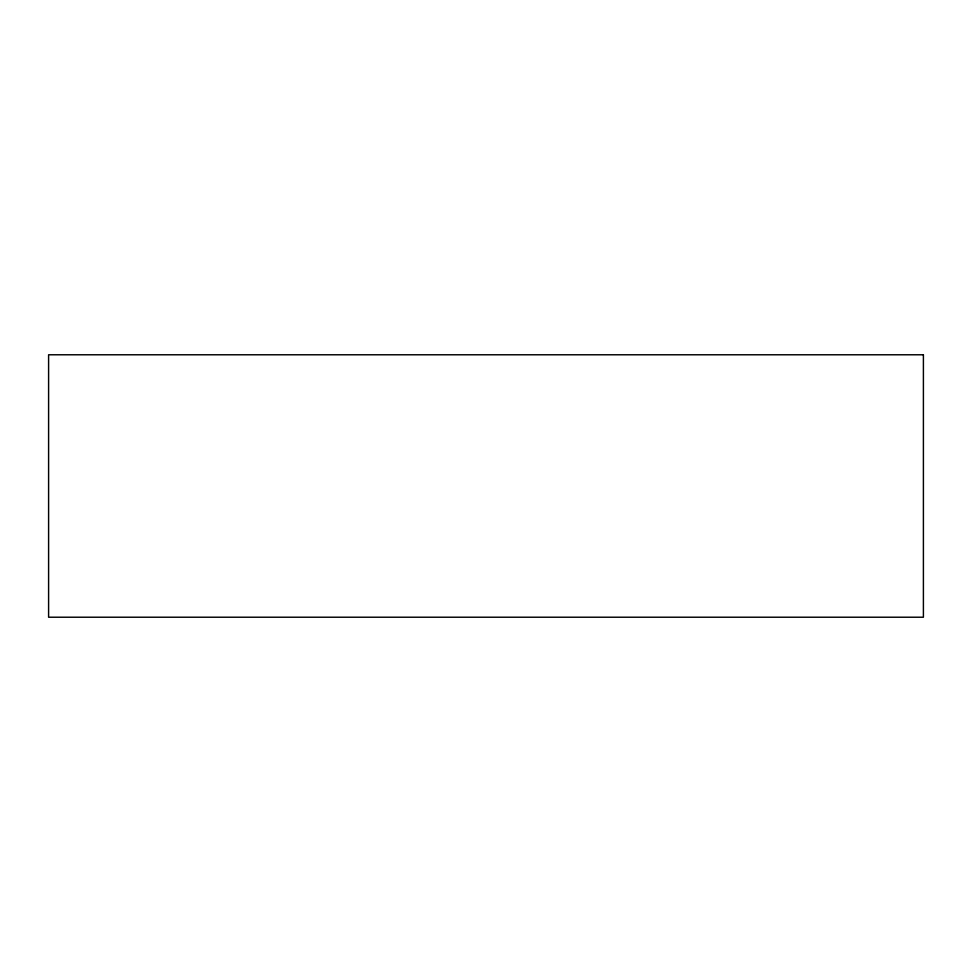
<?xml version="1.0" encoding="UTF-8"?>
<svg xmlns="http://www.w3.org/2000/svg" width="972" height="972" viewBox="0 0 972 972"><rect width="100%" height="100%" fill="white"/><g stroke="black" fill="none" stroke-linecap="round" stroke-linejoin="round"><path stroke-width="1.46" d="M923.4 354.78L48.6 354.78L48.6 617.22L923.4 617.22L923.4 354.78"/></g></svg>
